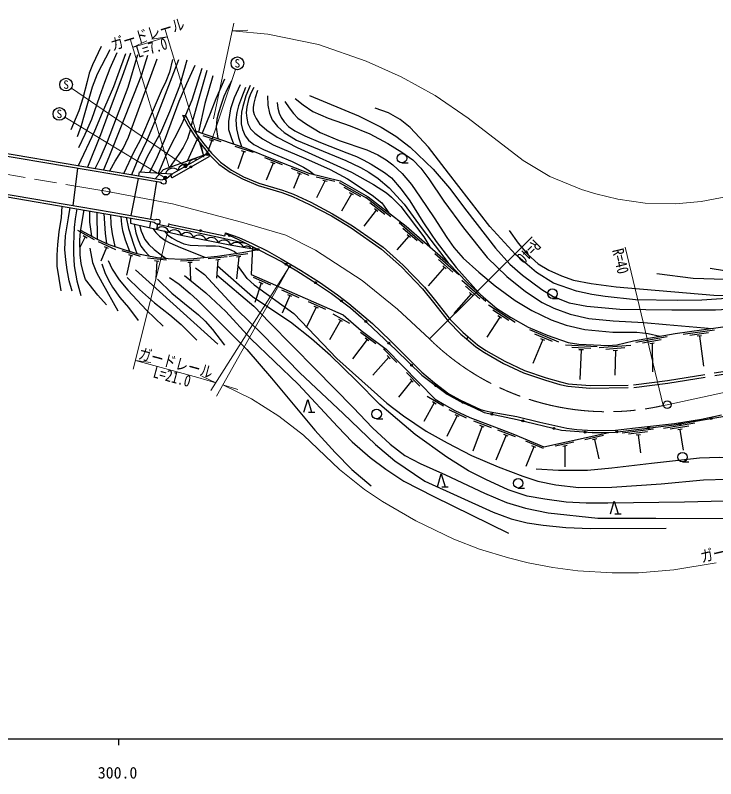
# Model space of a CAD drawing. Units: millimetres at full size, sheet at 1:1000; details may follow other scales. Extents: x 40000 to 680000, y 20000 to 380000.
# Drawn here: x 351727 to 462078, y 198715 to 319026 of the extents above; entities that cross this region are included whole.
import ezdxf
from ezdxf.enums import TextEntityAlignment as Align

# ---------------------------------------------------------------- set-up
doc = ezdxf.new("R2010")
doc.units = ezdxf.units.MM
doc.header["$LTSCALE"] = 1000
doc.linetypes.add('CHAIN', pattern=[18.5, 12, -1.5, 3.5, -1.5])
doc.linetypes.add('DASHED', pattern=[7.5, 6, -1.5])
for name, color, linetype, lineweight in [('M-BGD', 7, 'Continuous', 25), ('M-BMK', 2, 'CHAIN', 13), ('M-BMK-SRVR', 3, 'Continuous', 25), ('M-STR-HTXT', 7, 'Continuous', 13), ('M-STR-STR1', 1, 'Continuous', 25), ('M-STR-STRC', 7, 'Continuous', 25), ('M-TTL-BAND', 7, 'Continuous', 25)]:
    doc.layers.add(name, color=color, linetype=linetype, lineweight=lineweight)
doc.styles.add('ＭＳ ゴシック', font='')
doc.styles.get('ＭＳ ゴシック').set_extended_font_data('MS Gothic')

msp = doc.modelspace()

# ---------------------------------------------------------------- hatches: boundary and pattern name
at = {"layer": 'M-BGD'}
for points in [[(379238, 295123, -0.41421), (379388, 295273, -0.41421), (379538, 295123, -1)], [(380750, 285115, -1), (381044, 285054, -0.41421), (380866, 284938, -0.41421)], [(385343, 284384, -1), (385615, 284258, -0.41421), (385416, 284185, -0.41421)], [(389836, 282191, -0.41421), (390037, 282258, -0.41421), (390104, 282056, -1)], [(394256, 279856, -1), (394511, 279698, -0.41421), (394305, 279649, -0.41421)], [(394784, 279471, -1), (395077, 279409, -0.41421), (394900, 279293, -0.41421)], [(398921, 276971, -1), (399169, 276804, -0.41421), (398961, 276763, -0.41421)], [(403009, 274097, -1), (403249, 273916, -0.41421), (403039, 273887, -0.41421)], [(406835, 270884, -1), (407053, 270678, -0.41421), (406841, 270672, -0.41421)], [(410472, 267453, -1), (410690, 267247, -0.41421), (410478, 267241, -0.41421)], [(414067, 263978, -0.41421), (414279, 263980, -0.41421), (414281, 263768, -1)], [(417867, 260746, -0.41421), (418077, 260776, -0.41421), (418107, 260566, -1)], [(422083, 258085, -1), (422356, 257960, -0.41421), (422157, 257886, -0.41421)], [(426678, 256180, -0.41421), (426855, 256296, -0.41421), (426972, 256119, -1)], [(431568, 255139, -1), (431860, 255068, -0.41421), (431679, 254958, -0.41421)], [(461220, 255454, -0.41421), (461343, 255626, -0.41421), (461516, 255503, -1)], [(436428, 253963, -1), (436720, 253893, -0.41421), (436538, 253782, -0.41421)], [(451333, 253969, -1), (451630, 254006, -0.41421), (451500, 253839, -0.41421)], [(456289, 254624, -0.41421), (456412, 254796, -0.41421), (456585, 254673, -1)], [(441378, 253356, -1), (441677, 253333, -0.41421), (441516, 253195, -0.41421)], [(446372, 253346, -1), (446669, 253384, -0.41421), (446539, 253216, -0.41421)]]:
    msp.add_hatch(color=256, dxfattribs=at).paths.add_polyline_path(points)
at = {"layer": 'M-STR-HTXT'}
for points in [[(382198, 297283, -1), (381749, 297064, -1)], [(378500, 295477, -1), (378587, 294985, -0.41421), (378297, 295187, -0.41421)], [(375292, 293660, -1), (375408, 293173, -0.41421), (375107, 293359, -0.41421)]]:
    msp.add_hatch(color=256, dxfattribs=at).paths.add_polyline_path(points)

# ---------------------------------------------------------------- linework, layer by layer
at = {"layer": 'M-BGD'}
for p, q in [((378077, 303308), (378560, 303245)), ((384188, 299085), (381346, 300047)), ((380363, 299506), (378816, 296042)), ((380917, 298802), (381367, 296830)), ((382671, 299282), (382190, 297861)), ((383002, 299170), (382339, 299394)), ((389233, 297378), (386392, 298339)), ((387716, 297574), (386778, 294802)), ((388048, 297462), (387385, 297687)), ((376498, 293451), (382277, 296796)), ((393842, 295445), (391058, 296563)), ((392339, 295726), (391256, 293029)), ((392663, 295595), (392014, 295856)), ((398023, 293787), (395236, 294896)), ((412646, 295754), (413646, 295754)), ((396519, 294062), (395584, 291713)), ((396844, 293933), (396194, 294192)), ((402048, 292823), (399133, 293536)), ((400519, 292888), (399198, 290243)), ((400859, 292805), (400179, 292971)), ((407160, 290175), (402808, 292638)), ((406142, 290407), (403531, 291884)), ((404689, 290884), (403146, 288159)), ((404993, 290712), (404384, 291057)), ((410919, 287251), (406974, 290323)), ((409946, 287628), (407579, 289472)), ((364595, 287988), (364613, 283737)), ((408578, 288313), (406616, 285794)), ((408854, 288098), (408302, 288528)), ((373009, 286536), (372858, 285581)), ((415997, 283027), (412229, 286313)), ((415046, 283458), (412785, 285430)), ((364188, 283630), (361567, 285088)), ((362732, 284096), (361912, 282434)), ((363038, 283926), (362426, 284267)), ((413718, 284218), (411854, 282081)), ((413982, 283988), (413454, 284448)), ((367594, 282075), (364855, 283300)), ((366102, 282414), (365201, 280295)), ((366421, 282271), (365782, 282557)), ((371454, 281011), (368588, 281896)), ((369932, 281167), (369275, 278074)), ((370267, 281064), (369598, 281270)), ((375539, 280415), (372556, 280728)), ((380732, 280459), (377738, 280280)), ((385124, 280942), (382140, 280638)), ((384010, 280527), (383314, 280456)), ((383662, 280492), (383437, 277594)), ((388384, 281442), (385412, 281034)), ((386939, 280941), (386558, 277484)), ((387286, 280988), (386592, 280893)), ((421616, 278126), (417848, 281413)), ((420665, 278558), (418404, 280529)), ((374364, 280236), (373668, 280310)), ((374016, 280273), (373889, 277553)), ((379602, 280091), (378904, 280049)), ((379253, 280070), (379319, 277241)), ((419337, 279317), (416773, 276377)), ((419601, 279087), (419074, 279547)), ((370683, 278899), (383625, 267205)), ((391981, 276479), (389233, 277683)), ((390487, 276806), (389471, 273770)), ((390807, 276666), (390166, 276947)), ((425841, 273915), (422089, 277220)), ((396463, 274514), (393716, 275719)), ((424893, 274351), (422641, 276334)), ((394969, 274842), (393768, 272102)), ((395290, 274701), (394648, 274982)), ((423569, 275117), (420841, 272020)), ((423831, 274886), (423306, 275348)), ((436352, 274403), (437352, 274403)), ((400645, 272681), (397898, 273885)), ((399472, 272868), (398831, 273149)), ((430481, 270630), (426269, 273326)), ((399151, 273009), (397565, 269775)), ((404439, 270450), (401834, 271938)), ((429477, 270917), (426950, 272534)), ((402988, 270933), (401237, 267869)), ((403292, 270759), (402684, 271107)), ((428052, 271473), (426016, 268292)), ((428347, 271284), (427757, 271661)), ((408532, 267266), (406126, 269058)), ((423078, 268327), (422818, 268024)), ((437378, 267490), (432774, 269441)), ((436340, 267604), (433578, 268774)), ((454417, 268328), (449492, 267467)), ((461902, 269425), (456951, 268730)), ((460954, 268989), (457983, 268572)), ((459857, 268532), (459163, 268435)), ((459510, 268483), (460178, 263732)), ((407150, 267922), (404877, 264872)), ((407430, 267712), (406869, 268131)), ((434842, 267913), (433246, 264147)), ((435164, 267776), (434519, 268049)), ((453483, 267860), (450528, 267344)), ((452402, 267367), (451713, 267246)), ((452058, 267306), (452143, 262816)), ((411831, 264297), (409732, 266440)), ((443396, 266788), (438402, 267018)), ((442384, 266535), (439387, 266672)), ((441221, 266288), (440522, 266320)), ((440871, 266304), (440657, 261654)), ((448718, 266977), (443732, 266606)), ((447743, 266604), (444751, 266381)), ((446618, 266219), (445920, 266167)), ((446269, 266193), (446170, 262286)), ((410567, 265159), (408040, 262306)), ((410812, 264909), (410322, 265409)), ((415453, 260598), (413354, 262742)), ((414189, 261460), (412096, 258868)), ((414434, 261210), (413944, 261710)), ((419172, 257403), (416611, 258964)), ((417735, 257927), (416082, 255011)), ((418034, 257745), (417437, 258109)), ((397899, 256483), (398899, 256483)), ((422798, 255544), (420101, 256858)), ((408654, 255437), (409654, 255437)), ((421318, 255931), (419711, 252635)), ((421633, 255778), (421003, 256084)), ((425263, 254252), (423792, 250328)), ((426773, 254006), (423964, 255059)), ((425591, 254129), (424935, 254375)), ((458794, 254741), (453863, 253911)), ((457857, 254279), (454899, 253781)), ((429046, 252834), (427434, 248925)), ((430556, 252588), (427747, 253641)), ((429374, 252711), (428718, 252956)), ((444390, 252795), (441461, 252146)), ((452283, 253786), (447322, 253163)), ((451328, 253364), (448351, 252990)), ((450224, 252923), (449530, 252836)), ((449877, 252879), (450227, 250088)), ((456773, 253792), (456083, 253676)), ((456428, 253734), (456973, 250497)), ((434940, 250733), (432171, 251889)), ((439724, 251761), (436795, 251112)), ((443332, 252254), (442648, 252102)), ((442990, 252178), (443665, 249131)), ((433440, 251034), (432144, 247933)), ((433763, 250899), (433117, 251169)), ((438666, 251220), (437983, 251068)), ((438324, 251144), (438309, 247889)), ((456841, 248643), (457841, 248643)), ((418929, 244739), (419929, 244739)), ((430963, 244526), (431963, 244526)), ((446186, 240444), (447186, 240444))]:
    msp.add_line(p, q, dxfattribs=at)
for points in [[(365235, 314105), (363906, 311225), (363385, 309878), (363040, 308580), (362378, 305957), (361723, 303948), (360506, 300974)], [(361508, 299902), (362136, 301660), (362645, 303316), (363902, 307746), (364697, 309809), (366695, 313610)], [(367745, 313131), (366631, 310641), (365767, 308447), (364985, 306201), (363729, 302575), (362689, 300219), (361668, 298141)], [(361684, 295336), (364264, 300794), (365487, 303695), (367261, 307811), (367948, 309716), (369170, 313015)], [(369899, 313053), (368508, 309203), (366357, 303477), (365142, 300170), (363082, 295101)], [(364314, 294893), (365079, 296469), (366242, 299129), (369538, 307698), (371031, 312868)], [(372567, 312699), (371599, 309658), (370339, 306449), (366489, 296643), (365631, 294671)], [(366614, 294506), (367442, 296034), (368748, 298055), (369557, 299843), (374096, 312140)], [(376487, 312037), (376042, 310086), (375443, 308568), (374736, 307047), (373269, 303773), (371436, 299438), (370348, 297394), (368815, 294135)], [(370066, 293924), (371219, 296593), (372474, 299234), (373824, 302490), (377479, 312073)], [(378771, 311929), (377614, 307844), (376028, 303783), (374607, 300474), (372525, 296737), (371469, 294329)], [(380020, 311106), (378727, 308222), (377517, 305430), (375367, 299623), (374058, 296733), (372889, 294247)], [(374314, 294168), (375683, 297329), (378035, 301990), (379593, 305716), (381184, 310672)], [(381892, 310311), (380843, 306662), (379412, 301646)], [(382850, 309492), (381568, 305099), (380606, 300614)], [(384670, 308978), (383336, 305877), (382448, 303569), (381165, 300425)], [(385787, 308635), (385150, 307509), (384603, 306224), (384154, 304973), (383764, 303643), (383466, 302647), (383381, 301410), (383650, 299584)], [(387157, 308042), (386235, 306029), (385655, 304277), (385330, 302260), (385330, 301046), (385739, 299767), (386105, 298753)], [(387979, 307623), (387345, 306041), (386877, 304755), (386646, 303722), (386494, 302566), (386590, 301149), (386881, 299766), (387348, 298333)], [(388721, 307958), (388031, 306345), (387575, 304626), (387386, 303745), (387313, 302919), (387306, 301943), (387535, 301003), (387971, 300030), (388465, 299327), (389301, 298663), (390817, 297863), (393080, 296908), (395350, 295960), (397120, 295106), (398073, 294501), (398805, 293925)], [(389304, 307656), (388763, 306638), (388457, 305758), (388182, 304583), (388105, 303659), (388190, 302820), (388376, 301989), (388803, 301115), (389460, 300423), (390689, 299549), (392347, 298618), (397452, 296460), (401332, 294730), (404065, 293268), (407963, 290702), (409470, 289470), (410604, 287876)], [(389879, 307184), (389507, 305991), (389310, 305175), (389212, 304490), (389204, 303957), (389340, 303387), (389675, 302744), (390223, 301938), (391375, 300912), (392974, 299810), (396152, 298191), (404691, 294311), (408164, 292351), (410235, 291047), (411025, 290369), (412486, 288917), (416087, 284105), (417043, 282513)], [(391485, 306330), (391513, 304870), (391791, 303577), (392223, 302548), (393020, 301502), (394079, 300575), (396031, 299368), (403825, 296163), (406120, 295026), (407445, 294302), (408884, 293310), (410649, 291822), (412980, 289245), (415833, 285375), (419929, 279996)], [(395835, 305916), (397073, 304926), (398630, 303885), (401038, 302813), (404497, 301603), (407564, 300358), (410431, 298814), (412603, 297471), (414352, 296237), (415629, 294939), (416860, 293271), (419247, 289747), (422318, 285528), (426089, 280873), (429168, 277876), (432095, 275511), (434760, 273765), (436585, 272859), (439143, 271930), (442100, 271244), (445916, 270853), (450740, 270608), (454266, 270310), (461508, 269673)], [(398089, 306369), (405776, 303185), (409396, 301390), (411678, 299974), (413915, 298238), (417561, 294798), (420110, 291783), (422875, 288165), (427362, 282299), (429616, 279780), (431652, 278096), (434693, 275812), (436491, 274728), (438999, 273719), (441798, 273185), (446966, 272693), (455141, 272607), (462027, 272607), (467734, 272926)], [(393003, 305272), (393100, 304413), (393312, 303605), (393639, 302918), (394065, 302239), (394764, 301513), (395775, 300797), (397328, 300007), (399818, 298969), (403947, 297355), (405460, 296757), (406537, 296250), (407785, 295575), (409889, 294251), (410987, 293383), (412523, 291638), (413864, 289803), (415943, 286498), (417223, 284506), (418040, 283365), (421192, 279256), (424732, 275291)], [(394172, 305438), (394855, 304433), (395546, 303527), (396250, 302830), (397585, 301847), (399787, 300554), (402780, 299278), (407134, 297816), (408835, 297019), (410175, 296250), (411205, 295481), (412669, 294108), (414166, 292362), (415500, 290386), (417712, 287086), (419693, 283985), (420834, 282422), (422276, 280758), (424740, 278519), (427321, 276366), (430477, 274080), (433095, 272492), (436153, 271034), (438512, 270185), (441472, 269492), (445878, 269069), (449648, 269069), (451422, 268896), (453282, 268434)], [(378077, 303308), (378951, 301622), (380064, 299888), (381127, 298534), (382321, 297018), (383800, 295561), (385582, 294298), (387510, 293232), (389984, 292182), (393698, 291074), (395383, 290447), (398104, 289193), (401527, 287403), (404657, 285504), (409411, 282177), (412564, 279365), (415882, 275907), (417611, 273779), (419944, 270807), (421944, 268772), (422818, 268024)], [(378560, 303245), (379298, 301823), (380390, 300120), (381441, 298781), (382620, 297285), (384058, 295869), (385795, 294637), (387685, 293592), (390120, 292559), (393825, 291454), (395537, 290816), (398280, 289552), (401724, 287752), (404875, 285839), (409660, 282491), (412842, 279653), (416183, 276172), (417924, 274028), (420245, 271071), (422217, 269065), (423078, 268327)], [(469109, 274750), (459875, 274134), (455994, 274065), (449416, 274193), (444647, 274713), (442537, 275045), (440155, 275558), (436545, 276822), (433842, 278502), (430542, 281315), (426490, 285732), (419970, 294160), (416829, 298231), (413915, 301328), (412369, 302611), (410511, 303671), (408441, 304366)], [(379316, 301055), (378840, 299579), (378161, 298166), (377497, 297117), (376007, 295034)], [(379926, 300844), (388044, 298097), (392733, 296214), (397980, 294127), (402923, 292918), (407341, 290417), (413304, 285773), (419929, 279996), (423007, 276811), (425505, 274611), (427607, 272826), (429740, 271461), (432546, 269863), (435539, 268595), (438815, 267463), (440512, 267221), (445110, 267010), (446480, 267112), (449125, 267707), (455692, 268856), (464727, 270125)], [(373794, 293296), (375081, 294702), (381973, 297173)], [(375348, 293123), (376459, 294050), (381973, 297173)], [(371179, 293737), (371289, 294335), (376459, 294050)], [(359063, 288947), (358936, 287140), (358616, 284882), (358370, 282883), (358296, 281232), (358296, 279512), (358927, 275581)], [(360711, 275552), (360237, 277165), (359900, 278912), (359667, 280484), (359534, 282139), (359617, 284244), (360104, 287106), (360383, 288718)], [(361421, 288538), (361165, 286927), (361025, 285602), (360947, 284370), (360892, 282796), (360892, 281510), (361013, 279518), (361444, 277184), (362078, 274879)], [(366103, 273390), (364709, 274933), (362809, 277380), (362457, 278390), (362108, 279893), (361947, 281264), (361877, 283605), (361981, 284967), (362565, 288340)], [(363397, 288196), (363433, 286432), (363717, 284235)], [(365686, 287799), (365902, 284625), (366074, 283083)], [(366751, 287615), (366796, 286071), (366995, 284602), (367413, 282599)], [(368354, 287337), (368439, 286060), (368613, 285100), (369056, 283663), (369737, 281855)], [(369199, 287191), (369589, 285420), (370362, 282971), (370865, 281507)], [(369862, 287076), (369871, 286279), (378142, 284346), (385264, 282906), (387941, 282413), (389940, 282138)], [(362018, 285180), (364613, 283737), (366453, 282914), (368815, 282140), (370865, 281507), (372213, 281215), (374079, 280870), (375809, 280688), (377859, 280588), (379870, 280708), (383601, 281089), (387449, 281617), (389990, 282114)], [(370467, 286140), (370735, 284730), (371094, 283618), (371533, 282645), (372063, 281917), (372829, 281101)], [(371284, 285949), (371561, 285008), (372148, 283694), (372765, 282912), (373621, 282090), (374698, 281253), (375506, 280720)], [(373425, 285448), (373880, 284779), (374467, 284230), (375294, 283599), (376069, 283170), (377776, 282433), (381592, 280884)], [(374007, 285312), (374162, 286090), (384039, 283995), (387945, 283136)], [(376004, 286113), (384754, 284274), (384840, 284618), (386765, 283725), (390181, 282018), (393784, 280146), (394930, 279440)], [(494909, 285252), (489322, 283552), (484734, 281502), (480539, 279700), (477490, 278695), (474666, 278001), (472261, 277691), (468613, 277381), (463506, 277381), (458521, 277551), (452813, 278273)], [(375185, 285037), (375712, 284422), (376375, 283958), (377126, 283507), (378260, 283001), (379279, 282797), (381826, 282714), (383281, 282683), (383845, 282632), (384442, 282469), (385335, 282196), (386248, 281793), (386651, 281507)], [(384840, 284618), (384873, 284745), (386932, 284012), (389035, 283085), (391425, 281895), (393600, 280668), (396681, 278854), (399681, 276970), (402507, 274957), (404262, 273614), (407982, 270442), (410810, 267762), (415799, 262774), (417782, 261082), (420044, 259372), (421852, 258348), (424999, 256882), (425599, 256721), (426526, 256552), (430718, 255778), (434364, 254927), (438603, 253948), (440188, 253738), (442705, 253570), (446271, 253639), (448992, 253941), (455565, 254694), (459859, 255402), (462994, 256048)], [(429524, 285117), (430972, 283103), (432438, 281377), (434117, 279867), (435806, 278881), (437782, 277977), (439680, 277292), (442476, 276742), (446394, 276252), (461774, 274928), (466819, 274823)], [(461202, 279183), (465414, 278496), (468520, 278409), (471151, 278603), (475662, 279328), (481387, 281121), (485410, 282817)], [(363474, 282307), (363910, 280088), (364506, 278505), (365434, 276863), (367876, 272461)], [(389123, 282547), (388878, 278167), (403362, 271818), (406220, 269363), (410179, 266412), (417897, 258532), (419286, 257685), (420997, 256755), (423336, 255615), (426115, 254574), (430104, 253078), (435017, 251025), (445248, 253293)], [(366384, 280379), (366989, 279010), (368113, 277331), (369483, 275702), (372385, 272552), (375007, 270050)], [(365368, 279868), (365847, 278490), (366393, 277301), (367056, 276163), (368200, 274530), (369546, 272987), (371087, 270943)], [(380117, 279205), (381527, 278190), (386631, 272643), (390616, 268778), (396568, 262676), (403379, 256254), (408476, 251369), (411537, 248812), (416242, 245593), (427008, 240708), (429840, 239695), (432395, 239016), (434889, 238663), (438439, 238321), (442336, 238160), (454292, 238178)], [(472846, 242550), (465564, 242532), (457159, 242315), (445105, 242164), (441663, 242132), (438541, 242319), (435173, 242782), (432388, 243221), (429362, 244266), (425845, 245850), (423109, 247233), (419730, 249383), (414704, 252981), (409173, 257695), (405419, 261496), (401413, 265434), (398400, 268048), (395107, 270666), (391532, 273014), (389085, 274636), (383583, 279474)], [(389346, 276526), (388276, 277561), (386788, 279574)], [(394930, 279440), (396076, 278734), (398578, 277202), (401557, 275195), (404562, 272923), (406237, 271447), (411726, 266270), (415767, 262313), (419756, 259336), (421747, 258240), (424075, 257171), (425599, 256403), (430789, 255328), (437805, 253630), (442629, 253260), (444246, 253255), (446250, 253331), (455531, 254496), (463753, 255880)], [(378371, 278008), (381757, 275267), (384903, 272330), (388815, 268031), (396278, 260901), (402550, 254147), (404794, 251811), (407661, 249335), (410092, 247507), (412933, 245597), (417658, 243208), (429456, 237415)], [(383480, 278146), (389288, 273179), (391791, 270613), (399007, 263248), (404961, 257229), (407982, 254009), (410789, 251430), (413098, 249665), (415497, 248413), (419481, 246603), (425656, 243720), (429108, 242244), (432087, 241328), (435677, 240626), (443519, 239772), (452635, 239772), (464925, 239714)], [(369346, 277697), (371292, 275792), (373637, 273714), (376066, 271797), (377882, 270278), (380339, 267835)], [(374119, 277442), (376414, 275249), (378382, 273598), (380584, 271807), (381663, 270831), (382813, 269522), (384697, 267042)], [(376043, 277713), (377564, 276657), (379283, 275192), (380385, 274167), (384004, 270574), (388210, 266351), (392110, 261815), (398914, 253669), (402107, 250102), (404768, 247468), (407787, 244898)], [(389346, 276526), (395628, 272017), (402410, 264963), (410247, 257913), (412903, 255883), (416438, 253497), (419775, 251663), (423609, 249626), (427822, 247848), (431705, 246398), (434066, 245619), (436882, 245046), (440505, 244631), (445703, 244642), (453497, 245206), (460166, 245828), (463888, 245947)], [(397199, 256483), (397799, 258483), (398399, 256483)], [(433809, 247573), (437302, 247360), (441860, 247360), (445710, 247721), (451971, 248451), (459525, 249303), (462686, 249404), (468621, 249149), (472789, 249088), (477100, 249255), (480291, 249615), (486803, 250900), (493222, 252509), (497351, 253283), (500510, 253503), (503048, 253503), (505288, 253128), (507381, 252403)], [(418229, 244739), (418829, 246739), (419429, 244739)], [(445486, 240444), (446086, 242444), (446686, 240444)]]:
    msp.add_lwpolyline(points, dxfattribs=at)
at = {"layer": 'M-BGD', "linetype": 'DASHED'}
for points in [[(423078, 268327), (424541, 267075), (425838, 266211), (428841, 264522), (431930, 263072), (435376, 261896), (437629, 261249), (438856, 260966), (442274, 260682), (449124, 260771), (454455, 261445), (466489, 263417)], [(422818, 268024), (424300, 266756), (425628, 265870), (428658, 264166), (431780, 262701), (435256, 261514), (437529, 260862), (438794, 260570), (442260, 260282), (449152, 260372), (454513, 261049), (466553, 263022)]]:
    msp.add_lwpolyline(points, dxfattribs=at)
at = {"layer": 'M-BGD'}
for centre, radius in [((412646, 296504), 750), ((379388, 295123), 150), ((380897, 285085), 150), ((385479, 284321), 150), ((389970, 282124), 150), ((394383, 279777), 150), ((394930, 279440), 150), ((399045, 276888), 150), ((436352, 275153), 750), ((403129, 274006), 150), ((406944, 270781), 150), ((410581, 267350), 150), ((414174, 263873), 150), ((417987, 260656), 150), ((422219, 258023), 150), ((408654, 256187), 750), ((426825, 256149), 150), ((431714, 255104), 150), ((461368, 255479), 150), ((436574, 253928), 150), ((451482, 253988), 150), ((456437, 254648), 150), ((441527, 253345), 150), ((446520, 253365), 150), ((456841, 249393), 750), ((430963, 245276), 750)]:
    msp.add_circle(centre, radius, dxfattribs=at)
for centre, radius, start, end in [((379998, 295315), 1027, 68.29651, 170.75659), ((382202, 296926), 150, 300.06116, 120.06116), ((376537, 293758), 1171, 43.99784, 162.66001), ((378524, 294422), 1154, 66.52427, 172.52879), ((376423, 293581), 150, 120.06116, 300.06116), ((374847, 284512), 1160, 17.32964, 136.35926), ((375973, 285967), 150, 78.12719, 258.12719), ((376794, 284056), 1160, 17.32964, 136.35926), ((378744, 283677), 1111, 17.39892, 139.30371), ((380668, 283234), 1160, 19.05569, 138.08531), ((382629, 282838), 1160, 19.05569, 138.08531), ((384593, 282441), 1164, 19.36591, 138.20904), ((386568, 282067), 1160, 20.05743, 139.08705), ((388158, 281839), 801, 34.47204, 128.5901)]:
    msp.add_arc(centre, radius, start, end, dxfattribs=at)
at = {"layer": 'M-BMK'}
for points in [[(95350, 258911), (130012, 290310), (144299, 305306), (148782, 309426), (152554, 312565), (157851, 316301), (161089, 317901), (164055, 319019), (167260, 319909), (170913, 320695), (193160, 320474), (196439, 320254), (268482, 307848), (366013, 291305), (376522, 289335), (387363, 286403), (394334, 284376), (399022, 282006), (406402, 277221), (411952, 272712), (417000, 268011)], [(453776, 257518), (454440, 257660), (486540, 264556), (500126, 268178), (512374, 270664), (517140, 271167), (523493, 270671), (530109, 269445), (535267, 268140), (541030, 266139), (549684, 262622)]]:
    msp.add_lwpolyline(points, dxfattribs=at)
msp.add_arc((445028, 296550), 40000, 225.51726, 282.63289, dxfattribs=at)
at = {"layer": 'M-BMK-SRVR'}
for centre in [(366013, 291305), (454440, 257660)]:
    msp.add_circle(centre, 600, dxfattribs=at)
at = {"layer": 'M-STR-HTXT'}
for p, q in [((382938, 302703), (386167, 317764)), ((381425, 296674), (375277, 316957)), ((385914, 316585), (388367, 316703)), ((375961, 295018), (369813, 315301)), ((370219, 313962), (375683, 315618)), ((375683, 315618), (373257, 315240)), ((370219, 313962), (372446, 314994)), ((381973, 297173), (386406, 310504)), ((378543, 295231), (360567, 307537)), ((375350, 293416), (359527, 302971)), ((370322, 263267), (375700, 284808)), ((417000, 268011), (433136, 284088)), ((453776, 257518), (447814, 282504)), ((382559, 259898), (394930, 279440)), ((394930, 279440), (383428, 259014)), ((370656, 264604), (373092, 264300)), ((383333, 261122), (381094, 262128)), ((384437, 260806), (386767, 260033))]:
    msp.add_line(p, q, dxfattribs=at)
for points in [[(385914, 316585), (391523, 316071), (399501, 314401), (407033, 311778), (412545, 309345), (417862, 306365), (423083, 302809), (431745, 296116), (435931, 293603), (440921, 291596), (443210, 290872), (446666, 290038), (450976, 289410), (455724, 289292), (459773, 289694), (465045, 290666)], [(370656, 264604), (380500, 261945), (383333, 261122)], [(384437, 260806), (388928, 258581), (393258, 255844), (397142, 252874), (402815, 247455), (406759, 244318), (409593, 242417), (414828, 239338), (420794, 236475), (424878, 234906), (429447, 233520), (432521, 232762), (436405, 232004), (440364, 231496), (445739, 231151), (449919, 231173), (455472, 231626), (462122, 232722)]]:
    msp.add_lwpolyline(points, dxfattribs=at)
for centre in [(381973, 297173), (378543, 295231), (375350, 293416)]:
    msp.add_circle(centre, 250, dxfattribs=at)
at = {"layer": 'M-STR-STR1'}
for p, q in [((315815, 303065), (374845, 293119)), ((360839, 289046), (361588, 294901)), ((370004, 287464), (371117, 293298)), ((373995, 292814), (373031, 286923))]:
    msp.add_line(p, q, dxfattribs=at)
for points in [[(374734, 292689), (314980, 302742), (300618, 305111), (297179, 305809), (296318, 305928)], [(295170, 300124), (299077, 299451), (306982, 298202), (314080, 296976), (316745, 296582), (323902, 295390), (337229, 293063), (354671, 290094), (367014, 287998), (373729, 286798)], [(314829, 296503), (319374, 295755), (350461, 290436), (372380, 286640), (373638, 286432)], [(374845, 293119), (375071, 293204), (375348, 293123), (375487, 292903), (375460, 292639), (375325, 292479), (375063, 292412), (374835, 292514), (374734, 292689)], [(373729, 286798), (374029, 286905), (374336, 286859), (374512, 286677), (374510, 286279), (374343, 286095), (373980, 286085), (373676, 286334), (373638, 286432)]]:
    msp.add_lwpolyline(points, dxfattribs=at)
at = {"layer": 'M-STR-STRC'}
for centre in [(386721, 311453), (359742, 308101), (358671, 303488)]:
    msp.add_circle(centre, 1000, dxfattribs=at)
at = {"layer": 'M-TTL-BAND'}
for p, q in [((40000, 205000), (579000, 205000)), ((368000, 205000), (368000, 204000))]:
    msp.add_line(p, q, dxfattribs=at)

# ---------------------------------------------------------------- texts
at = {"layer": 'M-STR-HTXT', "style": 'ＭＳ ゴシック', "width": 0.8}
for s, rotation, p in [('ガードレール', 16.864, (372996, 314642)), ('ガードレール', 344.888, (376635, 262828)), ('ガードレール\u3000L=164.0', 12.837, (470260, 234565))]:
    msp.add_text(s, height=1833, rotation=rotation, dxfattribs=at).set_placement(p, align=Align.BOTTOM_CENTER)
for s, rotation, p in [('L=7.0', 16.864, (372951, 314790)), ('L=21.0', 344.888, (376676, 262978))]:
    msp.add_text(s, height=1833, rotation=rotation, dxfattribs=at).set_placement(p, align=Align.TOP_CENTER)
msp.add_text('R=40', height=1833, rotation=224.895, dxfattribs=at).set_placement((433025, 284199), align=Align.BOTTOM_LEFT)
msp.add_text('R=40', height=1833, rotation=283.422, dxfattribs=at).set_placement((447522, 282435), align=Align.TOP_LEFT)
at = {"layer": 'M-STR-STRC', "style": 'ＭＳ ゴシック'}
for p in [(386721, 311453), (359742, 308101), (358671, 303488)]:
    msp.add_text('S', height=1320, dxfattribs=at).set_placement(p, align=Align.MIDDLE_CENTER)
at = {"layer": 'M-TTL-BAND', "style": 'ＭＳ ゴシック'}
msp.add_text('300.0', height=1833, dxfattribs=at).set_placement((367844, 198195), align=Align.BOTTOM_CENTER)

doc.saveas('drawing.dxf')
